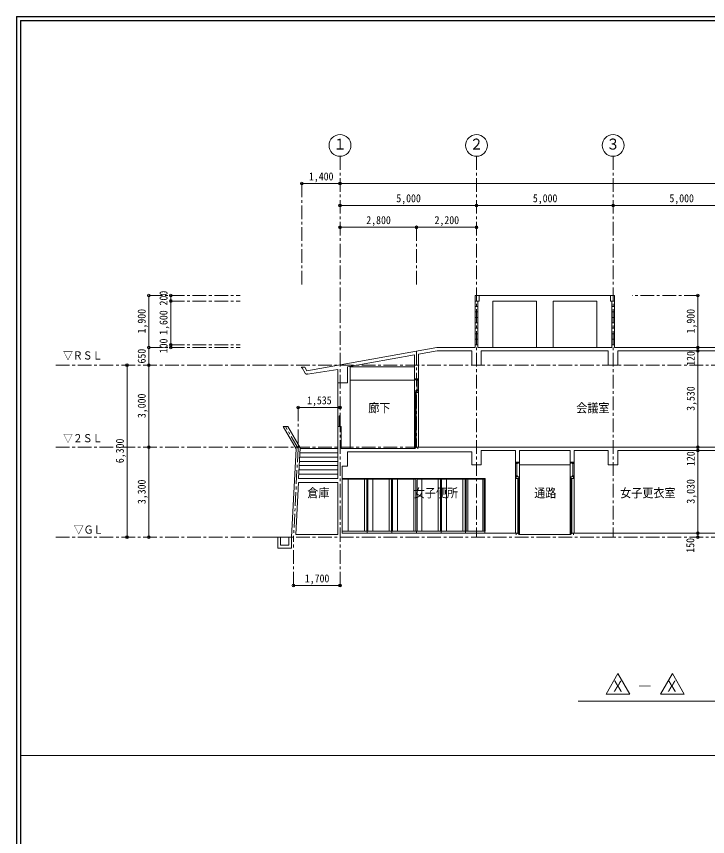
# Model space of a CAD drawing. Units: millimetres at full size, sheet at 1:100. Extents: x -39050 to 40550, y -37681 to 28200.
# Drawn here: x -39050 to -13739, y -1841 to 28200 of the extents above; entities that cross this region are included whole.
import ezdxf
from ezdxf.enums import TextEntityAlignment as Align

# ---------------------------------------------------------------- set-up
doc = ezdxf.new("R2010")
doc.units = ezdxf.units.MM
doc.header["$LTSCALE"] = 100
doc.header["$PDMODE"] = 32
doc.header["$PDSIZE"] = 100
doc.linetypes.add('CHAIN1', pattern=[8, 5, -1, 1, -1])
for name, color, linetype, lineweight in [('0-0_基準線･符号', 7, 'CHAIN1', 9), ('0-2_寸法線･文字', 6, 'Continuous', 9), ('0-3_躯体', 3, 'Continuous', 18), ('0-5_木', 7, 'Continuous', 9), ('0-6_文字', 2, 'Continuous', 18), ('0-7_建具', 7, 'Continuous', 9), ('0-8_仕上(太)', 3, 'Continuous', 18), ('0-9_仕上(中)', 7, 'Continuous', 9), ('0-A_仕上(細)', 4, 'Continuous', 9), ('0-C_設備', 7, 'Continuous', 9), ('0-F_その他', 7, 'Continuous', 9), ('F-8_F-8ﾚｲﾔ', 5, 'Continuous', 25)]:
    doc.layers.add(name, color=color, linetype=linetype, lineweight=lineweight)
doc.styles.add('ＭＳ ゴシック', font='')
doc.styles.get('ＭＳ ゴシック').set_extended_font_data('MS Gothic')

msp = doc.modelspace()

# ---------------------------------------------------------------- linework, layer by layer
at = {"layer": '0-0_基準線･符号'}
for p, q in [((-27200, 23075), (-27200, 9125)), ((-22200, 23075), (-22200, 9125)), ((-17200, 23075), (-17200, 9125)), ((-28600, 22075), (-28600, 18292.5)), ((-24400, 20475), (-24400, 18292.5)), ((-34199.2, 17975), (-30860.9, 17975)), ((-33399.2, 17775), (-30860.9, 17775)), ((-34199.2, 16075), (-30860.9, 16075)), ((-33399.2, 16175), (-30860.9, 16175)), ((-24400, 15940.5), (-24400, 12425)), ((38897.5, 15425), (-37620.6, 15425)), ((-28735, 13874.3), (-28735, 12375)), ((38897.5, 12425), (-37620.6, 12425)), ((38897.5, 9125), (-37620.6, 9125))]:
    msp.add_line(p, q, dxfattribs=at)
at = {"layer": '0-0_基準線･符号', "color": 4}
for q in [(-29196.9, 13175), (-28900, 9125)]:
    msp.add_line((-28735, 12375), q, dxfattribs=at)
at = {"layer": '0-2_寸法線･文字', "color": 7}
for p, q in [((-28600, 22075), (-27200, 22075)), ((-27200, 22075), (2800, 22075)), ((-27200, 21275), (-22200, 21275)), ((-22200, 21275), (-17200, 21275)), ((-17200, 21275), (-12200, 21275)), ((-27200, 20475), (-24400, 20475)), ((-24400, 20475), (-22200, 20475)), ((-34199.2, 16075), (-34199.2, 17975)), ((-33399.2, 17775), (-33399.2, 17975)), ((-33399.2, 16175), (-33399.2, 17775)), ((-14094.5, 16075), (-14094.5, 17975)), ((-34199.2, 15425), (-34199.2, 16075)), ((-33399.2, 16075), (-33399.2, 16175)), ((-14094.5, 16075), (-14094.5, 15955)), ((-14094.5, 12425), (-14094.5, 15955)), ((-34999.2, 9125), (-34999.2, 15425)), ((-34199.2, 12425), (-34199.2, 15425)), ((-27200, 13874.3), (-28735, 13874.3)), ((-34199.2, 9125), (-34199.2, 12425)), ((-14094.5, 12425), (-14094.5, 12305)), ((-14094.5, 9275), (-14094.5, 12305)), ((-14094.5, 9275), (-14094.5, 9125)), ((-27200, 7352.4), (-28900, 7352.4))]:
    msp.add_line(p, q, dxfattribs=at)
at = {"layer": '0-2_寸法線･文字', "color": 7, "linetype": 'CHAIN1'}
for p, q in [((-14094.5, 17975), (-16505.4, 17975)), ((-28900, 7352.4), (-28900, 9125)), ((-27200, 7352.4), (-27200, 9125))]:
    msp.add_line(p, q, dxfattribs=at)
at = {"layer": '0-2_寸法線･文字', "color": 7}
for centre in [(-27200, 23475), (-22200, 23475), (-17200, 23475)]:
    msp.add_circle(centre, 400, dxfattribs=at)
at = {"layer": '0-2_寸法線･文字'}
for p in [(-28600, 22075), (-27200, 22075), (-27200, 21275), (-22200, 21275), (-17200, 21275), (-27200, 20475), (-24400, 20475), (-22200, 20475), (-34199.2, 17975), (-33399.2, 17975), (-14094.5, 17975), (-33399.2, 17775), (-33399.2, 16175), (-34199.2, 16075), (-33399.2, 16075), (-14094.5, 16075), (-14094.5, 15955), (-34999.2, 15425), (-34199.2, 15425), (-28735, 13874.3), (-27200, 13874.3), (-34199.2, 12425), (-14094.5, 12425), (-14094.5, 12305), (-14094.5, 9275), (-34999.2, 9125), (-34199.2, 9125), (-14094.5, 9125), (-28900, 7352.4), (-27200, 7352.4)]:
    msp.add_point(p, dxfattribs=at)
at = {"layer": '0-3_躯体'}
for p, q in [((-23650, 16075), (-28409.1, 15221.6)), ((-24325, 15832.1), (-23639.3, 15955)), ((-23650, 16075), (-22250, 16075)), ((-23639.3, 15955), (-22375, 15955)), ((-22375, 15425), (-22375, 15955)), ((-22025, 15425), (-22025, 15955)), ((-22025, 15955), (-17375, 15955)), ((-17375, 15425), (-17375, 15955)), ((-750, 16075), (-17150, 16075)), ((-17025, 15425), (-17025, 15955)), ((-17025, 15955), (-12375, 15955)), ((-26925, 15365.8), (-24475, 15805.2)), ((-24475, 15805.2), (-24475, 14893)), ((-24325, 15832.1), (-24325, 14925)), ((-28613.6, 15358.5), (-28613.6, 15328.5)), ((-28488.1, 15358.5), (-28613.6, 15358.5)), ((-28586.3, 15328.5), (-28613.6, 15328.5)), ((-28457.5, 15105.4), (-28603.6, 15358.5)), ((-28488.1, 15358.5), (-28409.1, 15221.6)), ((-26925, 15365.8), (-26925, 14775)), ((-22025, 15425), (-22375, 15425)), ((-17025, 15425), (-17375, 15425)), ((-28457.5, 15105.4), (-28442.7, 15107.7)), ((-28435.2, 15094.7), (-28442.7, 15107.7)), ((-28435.2, 15094.7), (-28400.6, 15100)), ((-28400.6, 15100), (-28402.1, 15109.9)), ((-28385.7, 15102.3), (-27275, 15272.6)), ((-27275, 14775), (-27275, 15272.6)), ((-26925, 14775), (-27275, 14775)), ((-24450, 14893), (-24475, 14893)), ((-24325, 14925), (-24460, 14925)), ((-24460, 14893), (-24460, 14925)), ((-29283.5, 13175), (-29110.3, 13175)), ((-28811, 12356.7), (-29283.5, 13175)), ((-28659, 12393.3), (-29110.3, 13175)), ((-27275, 13175), (-27155, 13175)), ((-27275, 13175), (-27275, 11272.5)), ((-27155, 13175), (-27155, 12375)), ((-28811, 12356.7), (-28974.9, 9128.8)), ((-28659, 12393.3), (-28715.9, 11272.5)), ((-27275, 11725), (-27275, 12375)), ((-24475, 12375), (-27155, 12375)), ((-24450, 12390), (-24475, 12383.3)), ((-24475, 12383.3), (-24475, 12375)), ((-24350, 12425), (-50, 12425)), ((-26925, 12255), (-22375, 12255)), ((-22025, 12305), (-22025, 11775)), ((-20775, 12305), (-22025, 12305)), ((-20775, 11875), (-20775, 12305)), ((-18775, 12305), (-20625, 12305)), ((-20625, 12305), (-20625, 11843)), ((-18775, 12305), (-18775, 11843)), ((-18625, 12305), (-18625, 11875)), ((-17375, 12305), (-18625, 12305)), ((-12375, 12305), (-17025, 12305)), ((-27125, 9275), (-27125, 11725)), ((-20775, 11875), (-20640, 11875)), ((-20650, 11843), (-20625, 11843)), ((-20640, 11843), (-20640, 11875)), ((-18750, 11843), (-18775, 11843)), ((-18625, 11875), (-18760, 11875)), ((-18760, 11843), (-18760, 11875)), ((-28723.5, 11122.5), (-28819.8, 9225)), ((-28723.5, 11122.5), (-27275, 11122.5)), ((-28715.9, 11272.5), (-27275, 11272.5)), ((-27275, 11122.5), (-27275, 9225)), ((-28819.8, 9225), (-27275, 9225)), ((-20750, 9275), (-27125, 9275)), ((-20650, 9240), (-20625, 9233.3)), ((-20625, 9233.3), (-20625, 9225)), ((-18775, 9225), (-20625, 9225)), ((-18750, 9240), (-18775, 9233.3)), ((-18775, 9233.3), (-18775, 9225)), ((-13150, 9275), (-18650, 9275))]:
    msp.add_line(p, q, dxfattribs=at)
for points in [[(-28385.7, 15102.3), (-28387.3, 15112.1), (-28402.1, 15109.9)], [(-26925, 12255), (-26925, 11725), (-27125, 11725)], [(-22025, 11775), (-22375, 11775), (-22375, 12255)], [(-17025, 12305), (-17025, 11775), (-17375, 11775), (-17375, 12305)]]:
    msp.add_lwpolyline(points, dxfattribs=at)
at = {"layer": '0-5_木', "color": 4}
for p, q in [((-26220, 11275), (-27125, 11275)), ((-26220, 11245), (-27125, 11245)), ((-26900, 11245), (-26900, 9350)), ((-26300, 11245), (-26300, 9350)), ((-26180, 11275), (-25320, 11275)), ((-25320, 11245), (-26180, 11245)), ((-26000, 11245), (-26000, 9350)), ((-25400, 11245), (-25400, 9350)), ((-25280, 11275), (-24420, 11275)), ((-24420, 11245), (-25280, 11245)), ((-25100, 11245), (-25100, 9350)), ((-24500, 11245), (-24500, 9350)), ((-24380, 11275), (-23520, 11275)), ((-23520, 11245), (-24380, 11245)), ((-24200, 11245), (-24200, 9350)), ((-23600, 11245), (-23600, 9350)), ((-23480, 11275), (-22620, 11275)), ((-22620, 11245), (-23480, 11245)), ((-23300, 11245), (-23300, 9350)), ((-22700, 11245), (-22700, 9350)), ((-22580, 11275), (-21920, 11275)), ((-21920, 11245), (-22580, 11245)), ((-22525, 11245), (-22525, 9350)), ((-21975, 11245), (-21975, 9350)), ((-26220, 9350), (-27125, 9350)), ((-25320, 9350), (-26225, 9350)), ((-24420, 9350), (-25325, 9350)), ((-23520, 9350), (-24425, 9350)), ((-22620, 9350), (-23525, 9350)), ((-21920, 9350), (-22580, 9350))]:
    msp.add_line(p, q, dxfattribs=at)
at = {"layer": '0-5_木'}
for p, q in [((-26220, 9350), (-26220, 11275)), ((-26220, 11275), (-26180, 11275)), ((-26180, 9350), (-26180, 11275)), ((-25320, 9350), (-25320, 11275)), ((-25320, 11275), (-25280, 11275)), ((-25280, 9350), (-25280, 11275)), ((-24420, 9350), (-24420, 11275)), ((-24420, 11275), (-24380, 11275)), ((-24380, 9350), (-24380, 11275)), ((-23520, 9350), (-23520, 11275)), ((-23520, 11275), (-23480, 11275)), ((-23480, 9350), (-23480, 11275)), ((-22620, 9350), (-22620, 11275)), ((-22620, 11275), (-22580, 11275)), ((-22580, 9350), (-22580, 11275)), ((-21920, 9350), (-21920, 11275)), ((-21920, 11275), (-21880, 11275)), ((-21880, 9350), (-21880, 11275)), ((-26220, 9350), (-26180, 9350)), ((-26200, 9350), (-26200, 9275)), ((-25320, 9350), (-25280, 9350)), ((-25300, 9350), (-25300, 9275)), ((-24420, 9350), (-24380, 9350)), ((-24400, 9350), (-24400, 9275)), ((-23520, 9350), (-23480, 9350)), ((-23500, 9350), (-23500, 9275)), ((-22620, 9350), (-22580, 9350)), ((-22600, 9350), (-22600, 9275)), ((-21920, 9350), (-21880, 9350)), ((-21900, 9350), (-21900, 9275))]:
    msp.add_line(p, q, dxfattribs=at)
at = {"layer": '0-6_文字', "color": 3}
for p, q in [((-17023.7, 4127.3), (-17456.7, 3377.3)), ((-16590.6, 3377.3), (-17023.7, 4127.3)), ((-15026.1, 4127.3), (-15459.1, 3377.3)), ((-14593, 3377.3), (-15026.1, 4127.3)), ((-17456.7, 3377.3), (-16590.6, 3377.3)), ((-15459.1, 3377.3), (-14593, 3377.3)), ((-18476.9, 3125), (-5648.2, 3125))]:
    msp.add_line(p, q, dxfattribs=at)
at = {"layer": '0-7_建具', "color": 4}
for p, q in [((-24475, 14893), (-24475, 12383.3)), ((-24325, 14893), (-24325, 12425)), ((-20775, 11843), (-20775, 9275)), ((-20625, 11843), (-20625, 9233.3)), ((-18775, 11843), (-18775, 9233.3)), ((-18625, 11843), (-18625, 9275))]:
    msp.add_line(p, q, dxfattribs=at)
at = {"layer": '0-7_建具'}
for p, q in [((-24450, 14875), (-24450, 14910)), ((-24350, 14893), (-24450, 14893)), ((-24377.1, 14525), (-24377.1, 14875)), ((-24350, 14875), (-24350, 14910)), ((-24450, 12415), (-24450, 14435)), ((-24450, 14435), (-24407.1, 14435)), ((-24407.1, 12415), (-24407.1, 14435)), ((-24350, 14525), (-24350, 14460)), ((-24450, 12415), (-24407.1, 12415)), ((-20750, 11825), (-20750, 11860)), ((-20750, 11843), (-20650, 11843)), ((-20722.9, 11375), (-20722.9, 11825)), ((-20650, 11825), (-20650, 11860)), ((-18750, 11825), (-18750, 11860)), ((-18650, 11843), (-18750, 11843)), ((-18677.1, 11375), (-18677.1, 11825)), ((-18650, 11825), (-18650, 11860)), ((-20750, 11375), (-20750, 11310)), ((-20692.9, 9265), (-20692.9, 11285)), ((-20650, 11285), (-20692.9, 11285)), ((-20650, 9265), (-20650, 11285)), ((-18750, 9265), (-18750, 11285)), ((-18750, 11285), (-18707.1, 11285)), ((-18707.1, 9265), (-18707.1, 11285)), ((-18650, 11375), (-18650, 11310)), ((-20650, 9265), (-20692.9, 9265)), ((-18750, 9265), (-18707.1, 9265))]:
    msp.add_line(p, q, dxfattribs=at)
for points in [[(-24350, 14875), (-24400, 14875), (-24400, 14893)], [(-24350, 14495), (-24450, 14483), (-24450, 14460)], [(-24450, 14460), (-24450, 14440), (-24400, 14440), (-24400, 14425), (-24350, 14425), (-24350, 14460)], [(-24350, 14525), (-24400, 14525), (-24400, 14489)], [(-24450, 12360), (-24450, 12405), (-24400, 12410), (-24400, 12425), (-24350, 12425), (-24350, 12360)], [(-20750, 11825), (-20700, 11825), (-20700, 11843)], [(-18650, 11825), (-18700, 11825), (-18700, 11843)], [(-20750, 11375), (-20700, 11375), (-20700, 11339)], [(-20750, 11345), (-20650, 11333), (-20650, 11310)], [(-20650, 11310), (-20650, 11290), (-20700, 11290), (-20700, 11275), (-20750, 11275), (-20750, 11310)], [(-18650, 11345), (-18750, 11333), (-18750, 11310)], [(-18750, 11310), (-18750, 11290), (-18700, 11290), (-18700, 11275), (-18650, 11275), (-18650, 11310)], [(-18650, 11375), (-18700, 11375), (-18700, 11339)], [(-20650, 9210), (-20650, 9255), (-20700, 9260), (-20700, 9275), (-20750, 9275), (-20750, 9210)], [(-18750, 9210), (-18750, 9255), (-18700, 9260), (-18700, 9275), (-18650, 9275), (-18650, 9210)]]:
    msp.add_lwpolyline(points, dxfattribs=at)
for points in [[(-24350, 14893), (-24325, 14893), (-24325, 14918), (-24350, 14918)], [(-20750, 11843), (-20775, 11843), (-20775, 11868), (-20750, 11868)], [(-18650, 11843), (-18625, 11843), (-18625, 11868), (-18650, 11868)]]:
    msp.add_lwpolyline(points, close=True, dxfattribs=at)
at = {"layer": '0-8_仕上(太)'}
for p, q in [((-22250, 17975), (-22100, 17975)), ((-22250, 17975), (-22250, 17775)), ((-22100, 17775), (-22250, 17775)), ((-22100, 17975), (-22100, 17775)), ((-17300, 17975), (-17300, 17775)), ((-17150, 17975), (-17300, 17975)), ((-17300, 17775), (-17150, 17775)), ((-17150, 17975), (-17150, 17775)), ((-22250, 16175), (-22250, 16075)), ((-22150, 16175), (-22150, 16075)), ((-22150, 16075), (-17250, 16075)), ((-17250, 16175), (-17250, 16075)), ((-17150, 16175), (-17150, 16075))]:
    msp.add_line(p, q, dxfattribs=at)
at = {"layer": '0-9_仕上(中)'}
for p, q in [((-27230, 13575), (-27230, 13175)), ((-27210, 13575), (-27230, 13575)), ((-27200, 13575), (-27200, 13175)), ((-28974.9, 9125), (-29947.2, 9125)), ((-29474.9, 9128.8), (-29474.9, 8728.8)), ((-29374.9, 9128.8), (-29374.9, 8828.8)), ((-29074.9, 9128.8), (-29074.9, 8828.8)), ((-28974.9, 9128.8), (-28974.9, 8728.8)), ((-28974.9, 8728.8), (-29474.9, 8728.8)), ((-29074.9, 8828.8), (-29374.9, 8828.8))]:
    msp.add_line(p, q, dxfattribs=at)
at = {"layer": '0-A_仕上(細)'}
for p, q in [((-22250, 17775), (-22250, 16175)), ((-22150, 17775), (-22150, 16175)), ((-22100, 17975), (-17300, 17975)), ((-17250, 17775), (-17250, 16175)), ((-17150, 17775), (-17150, 16175)), ((-22150, 17575), (-22250, 17575)), ((-17250, 17575), (-17150, 17575)), ((-22150, 17375), (-22250, 17375)), ((-22150, 17175), (-22250, 17175)), ((-17250, 17375), (-17150, 17375)), ((-17250, 17175), (-17150, 17175)), ((-22150, 16975), (-22250, 16975)), ((-17250, 16975), (-17150, 16975)), ((-22150, 16775), (-22250, 16775)), ((-22150, 16575), (-22250, 16575)), ((-17250, 16775), (-17150, 16775)), ((-17250, 16575), (-17150, 16575)), ((-22150, 16375), (-22250, 16375)), ((-17250, 16375), (-17150, 16375)), ((-22150, 16175), (-22250, 16175)), ((-17250, 16175), (-17150, 16175)), ((-26825, 12375), (-26825, 15383.8)), ((-26825, 15365.8), (-24475, 15365.8)), ((-27275, 13175), (-27275, 14775)), ((-24475, 14875), (-26825, 14875)), ((-27275, 12375), (-28659, 12375)), ((-28675.1, 12060), (-27275, 12060)), ((-28667, 12217.5), (-27275, 12217.5)), ((-28691.2, 11745), (-27275, 11745)), ((-28683.1, 11902.5), (-27275, 11902.5)), ((-20625, 11775), (-18775, 11775)), ((-28707.3, 11430), (-27275, 11430)), ((-28699.2, 11587.5), (-27275, 11587.5))]:
    msp.add_line(p, q, dxfattribs=at)
at = {"layer": '0-C_設備'}
for p, q in [((-21600, 17775), (-20000, 17775)), ((-21600, 17775), (-21600, 16075)), ((-20000, 17775), (-20000, 16075)), ((-17800, 17775), (-19400, 17775)), ((-19400, 17775), (-19400, 16075)), ((-17800, 17775), (-17800, 16075))]:
    msp.add_line(p, q, dxfattribs=at)
at = {"layer": '0-F_その他'}
msp.add_line((40400, 1125), (-38900, 1125), dxfattribs=at)
at = {"layer": 'F-8_F-8ﾚｲﾔ'}
for p, q in [((-39050, 28200), (40550, 28200)), ((-39050, 28200), (-39050, -28200)), ((-38900, 28050), (40400, 28050)), ((-38900, 28050), (-38900, -25800))]:
    msp.add_line(p, q, dxfattribs=at)

# ---------------------------------------------------------------- texts
at = {"layer": '0-2_寸法線･文字', "color": 3, "style": 'ＭＳ ゴシック', "width": 0.9}
for s, p in [('1,400', (-28337.5, 22105)), ('5,000', (-25137.5, 21305)), ('5,000', (-20137.5, 21305)), ('5,000', (-15137.5, 21305)), ('2,800', (-26237.5, 20505)), ('2,200', (-23737.5, 20505)), ('1,535', (-28405, 13904.3)), ('1,700', (-28487.5, 7382.4))]:
    msp.add_text(s, height=293.3, dxfattribs=at).set_placement(p, align=Align.BOTTOM_LEFT)
for s, p in [('200', (-33429.2, 17612.5)), ('1,900', (-34229.2, 16587.5)), ('1,900', (-14124.5, 16587.5)), ('1,600', (-33429.2, 16537.5)), ('100', (-33429.2, 15862.5)), ('650', (-34229.2, 15487.5)), ('120', (-14122.5, 15401.3)), ('3,530', (-14124.5, 13752.5)), ('3,000', (-34229.2, 13487.5)), ('6,300', (-35029.2, 11837.5)), ('120', (-14124.2, 11730.8)), ('3,300', (-34229.2, 10337.5)), ('3,030', (-14124.5, 10352.5)), ('150', (-14139.6, 8558.6))]:
    msp.add_text(s, height=293.3, rotation=90, dxfattribs=at).set_placement(p, align=Align.BOTTOM_LEFT)
at = {"layer": '0-6_文字', "style": 'ＭＳ ゴシック', "width": 0.9}
for s, height, p in [('１', 403.2, (-27450, 23200)), ('２', 403.2, (-22450, 23200)), ('３', 403.2, (-17450, 23200)), ('廊下', 329.9, (-26164.6, 13595.9)), ('会議室', 329.9, (-18548.2, 13595.9)), ('倉庫', 329.9, (-28398, 10480.6)), ('女子便所', 329.9, (-24500.8, 10482.6)), ('通路', 329.9, (-20087.7, 10482.6)), ('女子更衣室', 329.9, (-16938.2, 10482.6)), ('Ｘ\u3000―\u3000Ｘ', 403.2, (-17274, 3350))]:
    msp.add_text(s, height=height, dxfattribs=at).set_placement(p, align=Align.BOTTOM_LEFT)
at = {"layer": '0-6_文字', "color": 3, "style": 'ＭＳ ゴシック', "width": 0.9}
for s, p in [('▽ＲＳＬ', (-37340.8, 15544.5)), ('▽２ＳＬ', (-37340.8, 12513.5)), ('▽ＧＬ', (-36948.8, 9164))]:
    msp.add_text(s, height=293.3, dxfattribs=at).set_placement(p, align=Align.BOTTOM_LEFT)

doc.saveas('drawing.dxf')
